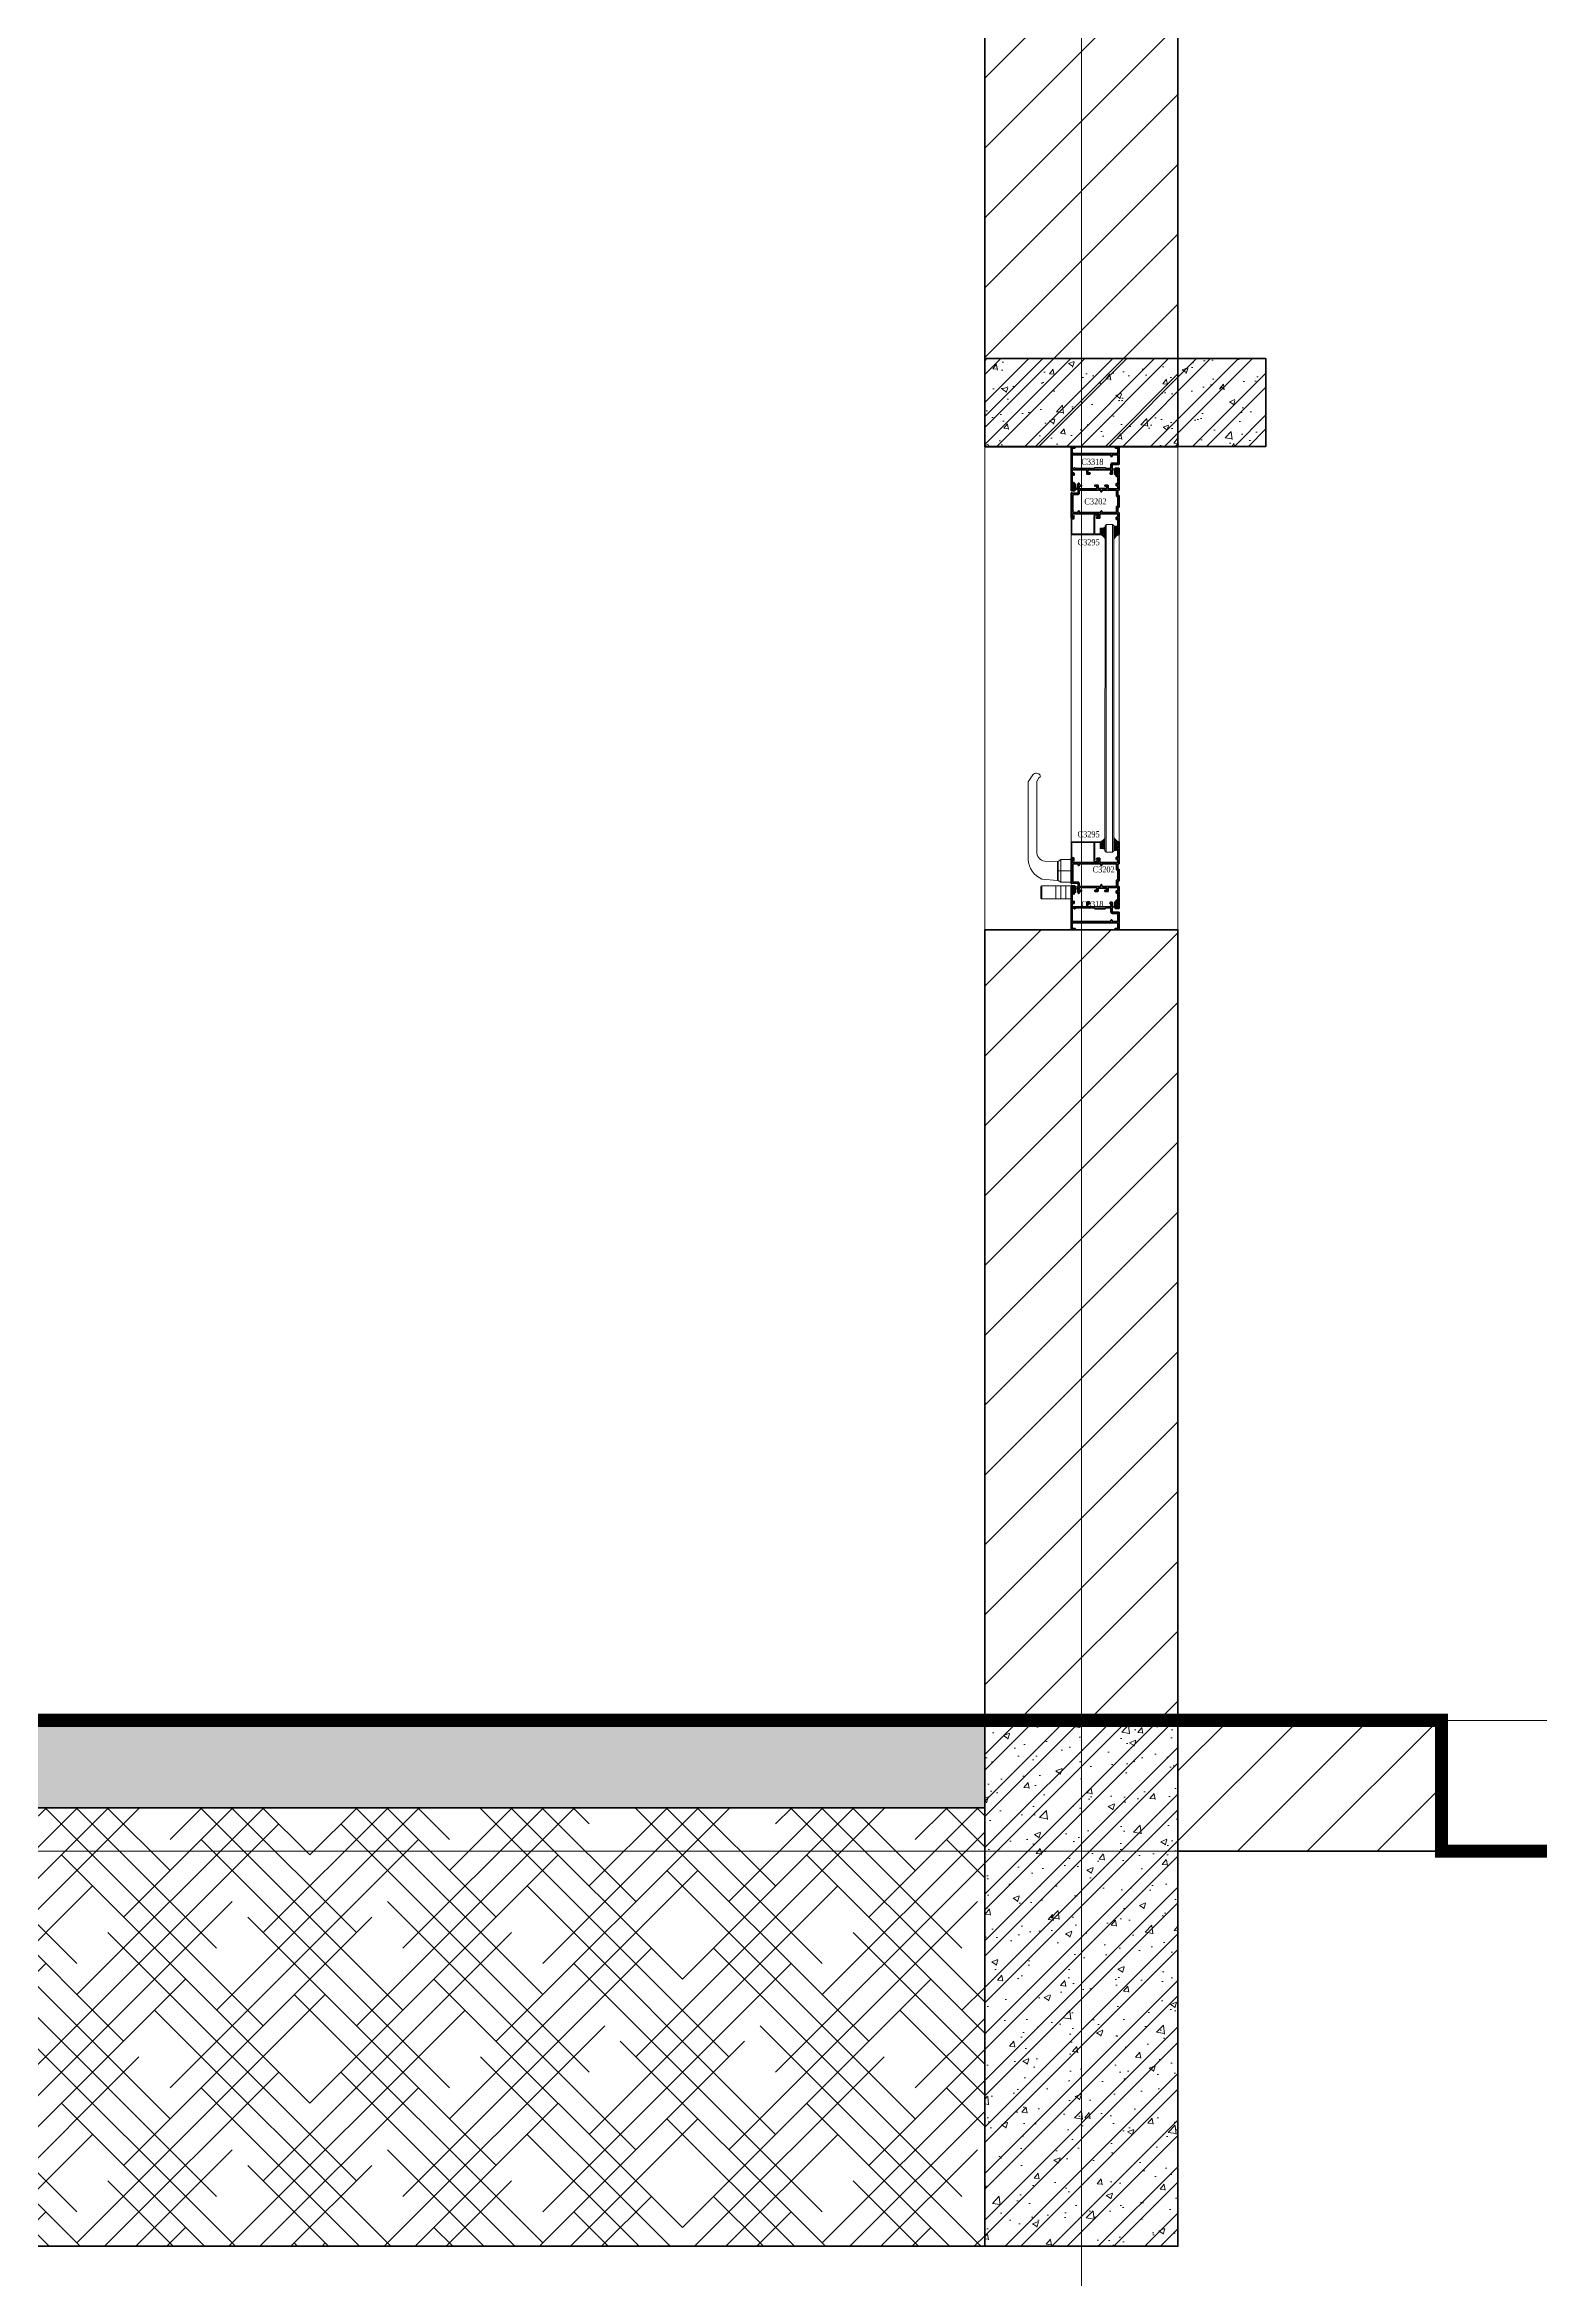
# Model space of a CAD drawing. Header units: millimetres. Extents: x 1336014 to 2939047, y -333549 to -60566.
# Drawn here: x 1483607 to 1485310, y -158630 to -156085 of the extents above; entities that cross this region are included whole.
import ezdxf

# ---------------------------------------------------------------- set-up
doc = ezdxf.new("R2010")
doc.units = ezdxf.units.MM
doc.header["$MEASUREMENT"] = 0
doc.linetypes.add('CENTER2', pattern=[1.125, 0.75, -0.125, 0.125, -0.125])
for name, color, linetype, lineweight in [('01.Cut', 255, 'Continuous', 35), ('02.Thay', 145, 'Continuous', 15), ('06.betong', 2, 'Continuous', 35), ('09.Hatch', 250, 'Continuous', 5), ('10.truc', 250, 'CENTER2', 20), ('CA.thay 145', 145, 'Continuous', 18), ('Khóa cửa', 3, 'Continuous', 9), ('KT KHUNG BAO', 96, 'Continuous', 9), ('Kí hiệu mã số', 241, 'Continuous', 9), ('kính', 54, 'Continuous', 9), ('Nẹp nhôm', 6, 'Continuous', 9), ('Ron', 15, 'Continuous', 9), ('silicon', 211, 'Continuous', 9), ('Đường gióng', 251, 'Continuous', 9)]:
    doc.layers.add(name, color=color, linetype=linetype, lineweight=lineweight)
doc.layers.add('Net Text', color=6, linetype='Continuous')
doc.styles.add('TEXT-DIM', font='', dxfattribs={"width": 0.8})
doc.styles.get('TEXT-DIM').set_extended_font_data('VnTimes')
pattern_1 = [(50, (621380.11, -189400.795), (71.7260183, -6.2752135), [7.5, -82.5]), (355, (621380.11, -189400.795), (-13.8751334, 75.2192134), [6, -66]), (100.4514, (621386.09, -189401.32), (57.850938, 68.943954), [6.374019, -70.114211]), (46.1842, (621380.11, -189380.795), (106.724105, -16.551901), [11.25, -123.75]), (96.6356, (621389.01, -189382.17), (93.46627, 97.411787), [9.561029, -105.1713]), (351.1842, (621380.11, -189380.8), (93.466195, 97.41186), [9, -99]), (21, (621390.11, -189385.795), (59.6907052, -40.261889), [7.5, -82.5]), (326, (621390.11, -189385.795), (24.331533, 72.5150045), [6, -66]), (71.4514, (621395.09, -189389.15), (84.022263, 32.2530497), [6.374019, -70.114211]), (37.5, (621380.113, -189400.795), (1.2159855, 33.2893854), [0, -65.2, 0, -67, 0, -66.25]), (7.5, (621380.113, -189400.795), (26.3069537, 39.4411712), [0, -38.2, 0, -63.7, 0, -25.25]), (327.5, (621357.813, -189400.795), (53.3822436, -2.2554872), [0, -25, 0, -78, 0, -103.5]), (317.5, (621347.813, -189400.795), (58.318617, 10.0104982), [0, -32.5, 0, -51.8, 0, -73.5]), (45, (621380.113, -189400.795), (-26.5165043, 26.5165043), []), (45, (621397.79, -189400.795), (-26.5165043, 26.5165043), [])]
pattern_2 = [(45, (621380.113, -189400.795), (-39.7747564, 39.7747564), [])]

# ---------------------------------------------------------------- blocks, each defined once
blk = doc.blocks.new('gioang')
at = {"layer": 'Ron'}
for p, q in [((-0.9, 3.3), (-0.9, 3.6)), ((0.8, 3.8), (-0.7, 3.8)), ((4.1, 2.8), (-0.4, 2.8)), ((0, 0), (4.2, 0.1)), ((0.6, 5.3), (1, 5.9)), ((0.8, 5), (0.7, 5)), ((1, 4), (1, 4.8)), ((1.6, 4.1), (1.6, 5)), ((3.2, 5.2), (1.8, 5.2)), ((3.4, 4.1), (3.4, 5)), ((4.5, 5.3), (4.1, 5.9)), ((4.4, 1.6), (4.6, 2.2)), ((5.5, 1.1), (6.1, 3.5))]:
    blk.add_line(p, q, dxfattribs=at)
for points in [[(-0.1, 1), (4, 1.2)], [(1.8, 3.9), (3.2, 3.9)]]:
    blk.add_lwpolyline(points, dxfattribs=at)
for points in [[(4.1, 5.9, 0.248897), (3.9, 6), (1.1, 6, 0.248897), (1, 5.9)], [(6.1, 3.5, 0.527023), (5.9, 3.8), (4.2, 3.8, -0.414214), (4, 4), (4, 4.8, -0.414214), (4.2, 5), (4.3, 5, 0.601413), (4.5, 5.3)]]:
    blk.add_lwpolyline(points, format="xyb", dxfattribs=at)
for centre, radius, start, end in [((-0.7, 3.6), 0.2, 90, 180), ((-0.4, 3.3), 0.5, 180, 270), ((0, 0.5), 0.5, 96.819, 274.7291), ((0.7, 5.2), 0.2, 145.907, 270), ((0.8, 4.8), 0.2, 0, 90), ((0.8, 4), 0.2, 270, 0), ((1.8, 5), 0.2, 90, 180), ((1.8, 4.1), 0.2, 180, 269.9998), ((3.2, 5), 0.2, 0, 90), ((3.2, 4.1), 0.2, 269.9998, 0), ((4, 1.7), 0.5, 272.9056, 347.163), ((4.1, 2.3), 0.5, 347.163, 90), ((4.1, 1.6), 1.5, 271.4321, 340.571)]:
    blk.add_arc(centre, radius, start, end, dxfattribs=at)
blk = doc.blocks.new('CZS70')
at = {"layer": 'Khóa cửa'}
for p, q in [((-10.8, -14.5), (-13, -11.5)), ((-10.8, -15.5), (-10.9, -30)), ((10.8, -15.5), (9.4, -33.1)), ((13, -11.5), (10.8, -14.5)), ((-106.1, -36.6), (-101.7, -38.9)), ((-22.1, -39), (-101.3, -39)), ((32, -33.1), (17, -33.1)), ((32, -33.2), (17, -33.2)), ((32, -33.3), (17, -33.3)), ((32, -33.4), (17, -33.4)), ((31.9, -33.5), (17.1, -33.5)), ((31.9, -33.6), (17.1, -33.6)), ((31.9, -33.7), (17.1, -33.7)), ((31.8, -33.8), (17.2, -33.8)), ((31.8, -33.9), (17.2, -33.9)), ((31.7, -34), (17.3, -34)), ((31.6, -34.1), (17.4, -34.1)), ((31.5, -34.2), (17.5, -34.2)), ((31.3, -34.3), (17.7, -34.3)), ((31.1, -34.4), (17.9, -34.4)), ((30.6, -34.5), (30, -34.5)), ((32, -33.1), (32, -32.5))]:
    blk.add_line(p, q, dxfattribs=at)
for points in [[(13, -11.5), (-13, -11.5), (-13, 0), (13, 0)], [(32, -5.9), (17, -5.9), (17, 0), (32, 0)], [(10.8, -15.5), (-10.8, -15.5), (-10.8, -14.5), (10.8, -14.5)], [(32, -11.5), (17, -11.5), (17, -5.9), (32, -5.9)], [(32, -17.5), (17, -17.5), (17, -11.5), (32, -11.5)]]:
    blk.add_lwpolyline(points, close=True, dxfattribs=at)
for points in [[(0, 0), (0, -14.5)], [(17, -33.1), (17, -17.5), (32, -17.5), (32, -33.1)], [(30.6, -34.5), (18.4, -34.5)]]:
    blk.add_lwpolyline(points, dxfattribs=at)
for points in [[(-109.5, -43.6), (-101.6, -48.8, 0.080722), (-100.8, -49), (-13, -49)], [(-13, -49, 0.278322), (9.4, -33.1)]]:
    blk.add_lwpolyline(points, format="xyb", dxfattribs=at)
for centre, radius, start, end in [((-106, -39.6), 5.28, 122.6223, 228.3095), ((-108.1, -36.9), 1.91, 16.9569, 111.8684), ((-106, -36.3), 0.314, 196.0719, 247.4209), ((-101.2, -37.8), 1.21, 246.2138, 263.9759), ((-21.3, -28.5), 10.5, 265.7851, 351.7299), ((18.4, -33.1), 1.41, 180, 270), ((30.6, -33.1), 1.41, 270, 0)]:
    blk.add_arc(centre, radius, start, end, dxfattribs=at)
blk = doc.blocks.new('TYUJTY')
at = {"layer": '09.Hatch', "ltscale": 50}
h = blk.add_hatch(dxfattribs=at)
h.set_pattern_fill('BTCT', color=256, scale=9, style=0)
h.set_pattern_definition([(50, (285811.81, -190037.425), (64.5534164, -5.647692), [6.75, -74.25]), (355, (285811.81, -190037.425), (-12.48762, 67.697292), [5.4, -59.4]), (100.4514, (285817.19, -190037.896), (52.0658444, 62.049559), [5.736617, -63.10279]), (46.1842, (285811.81, -190019.425), (96.0516944, -14.896711), [10.125, -111.375]), (96.6356, (285819.81, -190020.67), (84.119643, 87.670608), [8.604926, -94.65417]), (351.1842, (285811.81, -190019.43), (84.119575, 87.670674), [8.1, -89.1]), (21, (285820.81, -190023.925), (53.7216347, -36.2357), [6.75, -74.25]), (326, (285820.81, -190023.925), (21.89838, 65.263504), [5.4, -59.4]), (71.4514, (285825.285, -190026.945), (75.6200366, 29.0277447), [5.736617, -63.10279]), (37.5, (285811.808, -190037.425), (1.094387, 29.96044684), [0, -58.68, 0, -60.3, 0, -59.625]), (7.5, (285811.808, -190037.425), (23.6762584, 35.4970541), [0, -34.38, 0, -57.33, 0, -22.725]), (327.5, (285791.738, -190037.425), (48.04401926, -2.02993846), [0, -22.5, 0, -70.2, 0, -93.15]), (317.5, (285782.74, -190037.425), (52.4867552, 9.0094484), [0, -29.25, 0, -46.62, 0, -66.15]), (45, (285811.808, -190037.425), (-23.8648539, 23.8648539), []), (45, (285827.718, -190037.425), (-23.8648539, 23.8648539), [])])
h.paths.add_polyline_path([(1133682.8, -148807.4), (1134002.8, -148807.4), (1134002.8, -148907.4), (1133682.8, -148907.4)])
at = {"layer": '06.betong'}
blk.add_lwpolyline([(1133682.8, -148807.4), (1134002.8, -148807.4), (1134002.8, -148907.4), (1133682.8, -148907.4), (1133682.8, -148807.4)], dxfattribs=at)

msp = doc.modelspace()

# ---------------------------------------------------------------- hatches: boundary and pattern name
at = {"layer": '09.Hatch', "ltscale": 50}
h = msp.add_hatch(dxfattribs=at)
h.set_pattern_fill('TUONGXAY', color=256, scale=450, style=0)
h.set_pattern_definition(pattern_2)
h.paths.add_polyline_path([(1484677.5, -155292.8), (1484897.5, -155292.8), (1484897.5, -156542.8), (1484677.5, -156542.8)])
h = msp.add_hatch(dxfattribs=at)
h.set_pattern_fill('TUONGXAY', color=256, scale=450, style=0)
h.set_pattern_definition(pattern_2)
h.paths.add_polyline_path([(1484677.5, -157092.8), (1484897.5, -157092.8), (1484897.5, -157993.2), (1484677.5, -157993.2)])
h = msp.add_hatch(dxfattribs=at)
h.set_pattern_fill('BTCT', color=256, scale=10, style=0)
h.set_pattern_definition(pattern_1)
h.paths.add_polyline_path([(1484677.5, -158092.8), (1484677.5, -157992.8), (1479716.5, -157992.8), (1479716.5, -158092.8)])
h = msp.add_hatch(dxfattribs=at)
h.set_pattern_fill('BTCT', color=256, scale=10, style=0)
h.set_pattern_definition(pattern_1)
h.paths.add_polyline_path([(1484897.5, -157993.3), (1484677.5, -157993.3), (1484677.5, -158092.8), (1484677.5, -158592.3), (1484897.5, -158592.3)])
h = msp.add_hatch(dxfattribs=at)
h.set_pattern_fill('TUONGXAY', color=256, scale=450, style=0)
h.set_pattern_definition(pattern_2)
h.paths.add_polyline_path([(1484897.5, -157993.3), (1485197.5, -157993.3), (1485197.5, -158142.3), (1484897.5, -158142.3)])
at = {"layer": '09.Hatch'}
h = msp.add_hatch(dxfattribs=at)
h.set_pattern_fill('HOUND', color=256, scale=400, angle=45)
h.set_pattern_definition([(45, (621380.113, -189400.795), (53.0330086, 88.38834765), [400, -200]), (135, (621380.113, -189400.795), (53.0330086, -88.38834765), [400, -200])])
h.paths.add_polyline_path([(1484677.5, -158092.8), (1479716.5, -158092.8), (1479716.5, -158592.3), (1484677.5, -158592.3)])
at = {"layer": 'KT KHUNG BAO'}
h = msp.add_hatch(color=256, dxfattribs=at)
h.paths.add_polyline_path([(1484812.7, -156640.8), (1484812.4, -156640.7, 0.493145), (1484812.1, -156640.9), (1484812.1, -156641.5, -0.414214), (1484811.6, -156642), (1484810.3, -156642, -0.414214), (1484809.8, -156641.5), (1484809.8, -156636.9, -0.414214), (1484810.3, -156636.4), (1484811.6, -156636.4, -0.414214), (1484812.1, -156636.9), (1484812.1, -156637.5, 0.493145), (1484812.4, -156637.7), (1484812.7, -156637.6, 0.339454), (1484813.1, -156637.1), (1484813.1, -156635.9, 0.414214), (1484812.6, -156635.4, -0.767592), (1484814.6, -156635.3), (1484814.6, -156648, 0.187673), (1484809.6, -156643), (1484812.6, -156643, 0.414214), (1484813.1, -156642.5), (1484813.1, -156641.3, 0.339454)])
h.paths.add_polyline_path([(1484826.9, -156637.5, 0.493145), (1484827.1, -156637.3), (1484827.1, -156636.7, -0.414214), (1484827.6, -156636.2), (1484828.9, -156636.2, -0.414214), (1484829.4, -156636.7), (1484829.4, -156641.3, -0.414214), (1484828.9, -156641.8), (1484827.6, -156641.8, -0.414214), (1484827.1, -156641.3), (1484827.1, -156640.7, 0.493145), (1484826.9, -156640.5), (1484826.5, -156640.6, 0.339454), (1484826.1, -156641.1), (1484826.1, -156642.5, 0.414214), (1484826.6, -156643), (1484829.6, -156643, 0.187673), (1484824.6, -156648), (1484824.6, -156633.3, -0.541592), (1484826.6, -156634), (1484826.6, -156635, 0.414214), (1484826.1, -156635.5), (1484826.1, -156636.9, 0.339454), (1484826.5, -156637.4)])
h = msp.add_hatch(color=256, dxfattribs=at)
h.paths.add_polyline_path([(1484812.7, -156994.8), (1484812.4, -156994.9, -0.493145), (1484812.1, -156994.7), (1484812.1, -156994.1, 0.414214), (1484811.6, -156993.6), (1484810.3, -156993.6, 0.414214), (1484809.8, -156994.1), (1484809.8, -156998.7, 0.414214), (1484810.3, -156999.2), (1484811.6, -156999.2, 0.414214), (1484812.1, -156998.7), (1484812.1, -156998.1, -0.493145), (1484812.4, -156997.9), (1484812.7, -156998, -0.339454), (1484813.1, -156998.5), (1484813.1, -156999.7, -0.414214), (1484812.6, -157000.2, 0.767592), (1484814.6, -157000.3), (1484814.6, -156987.6, -0.187673), (1484809.6, -156992.6), (1484812.6, -156992.6, -0.414214), (1484813.1, -156993.1), (1484813.1, -156994.3, -0.339454)])
h.paths.add_polyline_path([(1484826.9, -156998.1, -0.493145), (1484827.1, -156998.3), (1484827.1, -156998.9, 0.414214), (1484827.6, -156999.4), (1484828.9, -156999.4, 0.414214), (1484829.4, -156998.9), (1484829.4, -156994.3, 0.414214), (1484828.9, -156993.8), (1484827.6, -156993.8, 0.414214), (1484827.1, -156994.3), (1484827.1, -156994.9, -0.493145), (1484826.9, -156995.1), (1484826.5, -156995, -0.339454), (1484826.1, -156994.5), (1484826.1, -156993.1, -0.414214), (1484826.6, -156992.6), (1484829.6, -156992.6, -0.187673), (1484824.6, -156987.6), (1484824.6, -157002.3, 0.541592), (1484826.6, -157001.6), (1484826.6, -157000.6, -0.414214), (1484826.1, -157000.1), (1484826.1, -156998.7, -0.339454), (1484826.5, -156998.2)])

# ---------------------------------------------------------------- linework, layer by layer
at = {"layer": '01.Cut'}
for points in [[(1484677.5, -155292.8), (1484897.5, -155292.8), (1484897.5, -156542.8), (1484677.5, -156542.8)], [(1484677.5, -157092.8), (1484897.5, -157092.8), (1484897.5, -157993.2), (1484677.5, -157993.2)], [(1484897.5, -157993.3), (1485197.5, -157993.3), (1485197.5, -158142.3), (1484897.5, -158142.3)]]:
    msp.add_lwpolyline(points, close=True, dxfattribs=at)
for points in [[(1484830.1, -156542.8), (1484826.1, -156542.8, 0.57735), (1484825.7, -156543.5), (1484825.9, -156543.9, 0.267949), (1484826.3, -156544.2), (1484828.7, -156544.2, -0.414214), (1484829.2, -156544.7), (1484829.2, -156550.1, -0.414214), (1484828.7, -156550.6), (1484777.7, -156550.6, -0.414214), (1484777.2, -156550.1), (1484777.2, -156544.7, -0.414214), (1484777.7, -156544.2), (1484780.1, -156544.2, 0.267949), (1484780.5, -156543.9), (1484780.7, -156543.5, 0.57735), (1484780.3, -156542.8), (1484776.3, -156542.8, 0.414214), (1484775.8, -156543.3), (1484775.8, -156592.3, 0.414214), (1484776.3, -156592.8), (1484779.8, -156592.8, 0.414214), (1484780.3, -156592.3), (1484780.3, -156590.9, 0.339454), (1484779.9, -156590.4), (1484779.6, -156590.3, 0.493145), (1484779.3, -156590.5), (1484779.3, -156591.1, -0.414214), (1484778.8, -156591.6), (1484777.5, -156591.6, -0.414214), (1484777, -156591.1), (1484777, -156586.5, -0.414214), (1484777.5, -156586), (1484778.8, -156586, -0.414214), (1484779.3, -156586.5), (1484779.3, -156587.1, 0.493145), (1484779.6, -156587.3), (1484779.9, -156587.2, 0.339454), (1484780.3, -156586.7), (1484780.3, -156585.3, 0.414214), (1484779.8, -156584.8), (1484779.7, -156584.8, -0.414214), (1484779.4, -156584.5), (1484779.4, -156583.8, 0.414214), (1484778.9, -156583.3), (1484778.9, -156583.3, 0.414214), (1484778.4, -156583.8), (1484778.4, -156584.3, -0.414214), (1484777.9, -156584.8), (1484777.7, -156584.8, -0.414214), (1484777.2, -156584.3), (1484777.2, -156574.3, -0.414214), (1484777.7, -156573.8), (1484777.9, -156573.8, -0.414214), (1484778.4, -156574.3), (1484778.4, -156574.8, 0.414214), (1484778.9, -156575.3), (1484778.9, -156575.3, 0.414214), (1484779.4, -156574.8), (1484779.4, -156573.1, 0.414214), (1484778.9, -156572.6), (1484777.7, -156572.6, -0.414214), (1484777.2, -156572.1), (1484777.2, -156569.5, -0.414214), (1484777.7, -156569), (1484793.1, -156569, -0.414214), (1484793.6, -156569.5), (1484793.6, -156573.5, 0.414214), (1484794.1, -156574), (1484796.8, -156574, 0.339454), (1484797.3, -156573.6), (1484797.5, -156573, 0.493145), (1484797, -156572.3), (1484795.5, -156572.3, -0.414214), (1484795, -156571.8), (1484795, -156569.5, -0.414214), (1484795.5, -156569), (1484820.7, -156569, -0.414214), (1484821.2, -156569.5), (1484821.2, -156572.1, -0.414214), (1484820.7, -156572.6), (1484820.3, -156572.6, 0.493145), (1484820, -156573), (1484820.2, -156573.6, 0.339454), (1484820.7, -156574), (1484822.1, -156574, 0.414214), (1484822.6, -156573.5), (1484822.6, -156563.3, -0.414214), (1484823.1, -156562.8), (1484830.1, -156562.8, 0.414214), (1484830.6, -156562.3), (1484830.6, -156543.3, 0.414214)], [(1484830.1, -156542.8), (1484826.1, -156542.8, 0.57735), (1484825.7, -156543.5), (1484825.9, -156543.9, 0.267949), (1484826.3, -156544.2), (1484828.7, -156544.2, -0.414214), (1484829.2, -156544.7), (1484829.2, -156550.1, -0.414214), (1484828.7, -156550.6), (1484777.7, -156550.6, -0.414214), (1484777.2, -156550.1), (1484777.2, -156544.7, -0.414214), (1484777.7, -156544.2), (1484780.1, -156544.2, 0.267949), (1484780.5, -156543.9), (1484780.7, -156543.5, 0.57735), (1484780.3, -156542.8), (1484776.3, -156542.8, 0.414214), (1484775.8, -156543.3), (1484775.8, -156592.3, 0.414214), (1484776.3, -156592.8), (1484779.8, -156592.8, 0.414214), (1484780.3, -156592.3), (1484780.3, -156590.9, 0.339454), (1484779.9, -156590.4), (1484779.6, -156590.3, 0.493145), (1484779.3, -156590.5), (1484779.3, -156591.1, -0.414214), (1484778.8, -156591.6), (1484777.5, -156591.6, -0.414214), (1484777, -156591.1), (1484777, -156586.5, -0.414214), (1484777.5, -156586), (1484778.8, -156586, -0.414214), (1484779.3, -156586.5), (1484779.3, -156587.1, 0.493145), (1484779.6, -156587.3), (1484779.9, -156587.2, 0.339454), (1484780.3, -156586.7), (1484780.3, -156585.3, 0.414214), (1484779.8, -156584.8), (1484779.7, -156584.8, -0.414214), (1484779.4, -156584.5), (1484779.4, -156583.8, 0.414214), (1484778.9, -156583.3), (1484778.9, -156583.3, 0.414214), (1484778.4, -156583.8), (1484778.4, -156584.3, -0.414214), (1484777.9, -156584.8), (1484777.7, -156584.8, -0.414214), (1484777.2, -156584.3), (1484777.2, -156574.3, -0.414214), (1484777.7, -156573.8), (1484777.9, -156573.8, -0.414214), (1484778.4, -156574.3), (1484778.4, -156574.8, 0.414214), (1484778.9, -156575.3), (1484778.9, -156575.3, 0.414214), (1484779.4, -156574.8), (1484779.4, -156573.1, 0.414214), (1484778.9, -156572.6), (1484777.7, -156572.6, -0.414214), (1484777.2, -156572.1), (1484777.2, -156569.5, -0.414214), (1484777.7, -156569), (1484793.1, -156569, -0.414214), (1484793.6, -156569.5), (1484793.6, -156573.5, 0.414214), (1484794.1, -156574), (1484796.8, -156574, 0.339454), (1484797.3, -156573.6), (1484797.5, -156573, 0.493145), (1484797, -156572.3), (1484795.5, -156572.3, -0.414214), (1484795, -156571.8), (1484795, -156569.5, -0.414214), (1484795.5, -156569), (1484820.7, -156569, -0.414214), (1484821.2, -156569.5), (1484821.2, -156572.1, -0.414214), (1484820.7, -156572.6), (1484820.3, -156572.6, 0.493145), (1484820, -156573), (1484820.2, -156573.6, 0.339454), (1484820.7, -156574), (1484822.1, -156574, 0.414214), (1484822.6, -156573.5), (1484822.6, -156563.3, -0.414214), (1484823.1, -156562.8), (1484830.1, -156562.8, 0.414214), (1484830.6, -156562.3), (1484830.6, -156543.3, 0.414214)], [(1484828.7, -156575), (1484828.5, -156575, 0.414214), (1484828, -156575.5), (1484828, -156576, -0.414214), (1484827.5, -156576.5), (1484827.5, -156576.5, -0.414214), (1484827, -156576), (1484827, -156575.3, 0.414214), (1484826.7, -156575), (1484826.6, -156575, -0.414214), (1484826.1, -156574.5), (1484826.1, -156573.1, -0.339454), (1484826.5, -156572.6), (1484826.9, -156572.5, -0.493145), (1484827.1, -156572.7), (1484827.1, -156573.3, 0.414214), (1484827.6, -156573.8), (1484828.9, -156573.8, 0.414214), (1484829.4, -156573.3), (1484829.4, -156568.7, 0.414214), (1484828.9, -156568.2), (1484827.6, -156568.2, 0.414214), (1484827.1, -156568.7), (1484827.1, -156569.3, -0.493145), (1484826.9, -156569.5), (1484826.5, -156569.4, -0.339454), (1484826.1, -156568.9), (1484826.1, -156567.5, -0.414214), (1484826.6, -156567), (1484830.1, -156567, -0.414214), (1484830.6, -156567.5), (1484830.6, -156591.7, -0.414214), (1484830.1, -156592.2), (1484829.6, -156592.2, 0.414214), (1484829.1, -156592.7), (1484829.1, -156597.7, 0.414214), (1484829.6, -156598.2), (1484830.1, -156598.2, -0.414214), (1484830.6, -156598.7), (1484830.6, -156611.3, -0.414214), (1484830.1, -156611.8), (1484829.6, -156611.8, 0.414214), (1484829.1, -156612.3), (1484829.1, -156617.3, 0.414214), (1484829.6, -156617.8), (1484830.1, -156617.8, -0.414214), (1484830.6, -156618.3), (1484830.6, -156642.5, -0.414214), (1484830.1, -156643), (1484826.6, -156643, -0.414214), (1484826.1, -156642.5), (1484826.1, -156641.1, -0.339454), (1484826.5, -156640.6), (1484826.9, -156640.5, -0.493145), (1484827.1, -156640.7), (1484827.1, -156641.3, 0.414214), (1484827.6, -156641.8), (1484828.9, -156641.8, 0.414214), (1484829.4, -156641.3), (1484829.4, -156636.7, 0.414214), (1484828.9, -156636.2), (1484827.6, -156636.2, 0.414214), (1484827.1, -156636.7), (1484827.1, -156637.3, -0.493145), (1484826.9, -156637.5), (1484826.5, -156637.4, -0.339454), (1484826.1, -156636.9), (1484826.1, -156635.5, -0.414214), (1484826.6, -156635), (1484826.7, -156635, 0.414214), (1484827, -156634.7), (1484827, -156634, -0.414214), (1484827.5, -156633.5), (1484827.5, -156633.5, -0.414214), (1484828, -156634), (1484828, -156634.5, 0.414214), (1484828.5, -156635), (1484828.7, -156635, 0.414214), (1484829.2, -156634.5), (1484829.2, -156624.5, 0.414214), (1484828.7, -156624), (1484828.5, -156624, 0.414214), (1484828, -156624.5), (1484828, -156625, -0.414214), (1484827.5, -156625.5), (1484827.5, -156625.5, -0.414214), (1484827, -156625), (1484827, -156623.3, -0.414214), (1484827.5, -156622.8), (1484828.7, -156622.8, 0.414214), (1484829.2, -156622.3), (1484829.2, -156619.7, 0.414214), (1484828.7, -156619.2), (1484809.2, -156619.2, 0.414214), (1484808.7, -156619.7), (1484808.7, -156623.7, -0.414214), (1484808.2, -156624.2), (1484805.4, -156624.2, -0.339454), (1484804.9, -156623.8), (1484804.7, -156623.2, -0.493145), (1484805.2, -156622.5), (1484806.8, -156622.5, 0.414214), (1484807.3, -156622), (1484807.3, -156619.7, 0.414214), (1484806.8, -156619.2), (1484777.7, -156619.2, 0.414214), (1484777.2, -156619.7), (1484777.2, -156622.7, 0.414214), (1484777.7, -156623.2), (1484778.1, -156623.2, -0.493145), (1484778.4, -156623.6), (1484778.3, -156623.8, -0.339454), (1484777.9, -156624.2), (1484776.3, -156624.2, -0.414214), (1484775.8, -156623.7), (1484775.8, -156595.7, -0.414214), (1484776.3, -156595.2, -0.414214), (1484776.8, -156595.7), (1484783.3, -156595.7, 0.414214), (1484783.8, -156595.2), (1484783.8, -156584.7, -0.414214), (1484784.3, -156584.2), (1484784.7, -156584.2, -0.414214), (1484785.2, -156584.7), (1484785.2, -156585.8, 0.414214), (1484785.7, -156586.3), (1484787.2, -156586.3, -0.414214), (1484787.7, -156586.8), (1484787.7, -156587.3, -0.414214), (1484787.2, -156587.8), (1484785.7, -156587.8, 0.414214), (1484785.2, -156588.3), (1484785.2, -156590.3, 0.414214), (1484785.7, -156590.8), (1484804.7, -156590.8, 0.414214), (1484805.2, -156590.3), (1484805.2, -156588.3, 0.414214), (1484804.7, -156587.8), (1484803.2, -156587.8, -0.414214), (1484802.7, -156587.3), (1484802.7, -156586.8, -0.414214), (1484803.2, -156586.3), (1484806.1, -156586.3, -0.414214), (1484806.6, -156586.8), (1484806.6, -156589.7, 0.414214), (1484807.1, -156590.2), (1484816.1, -156590.2, 0.414214), (1484816.6, -156589.7), (1484816.6, -156588.3, 0.414214), (1484816.1, -156587.8), (1484814.6, -156587.8, -0.414214), (1484814.1, -156587.3), (1484814.1, -156586.8, -0.414214), (1484814.6, -156586.3), (1484817.5, -156586.3, -0.414214), (1484818, -156586.8), (1484818, -156590.3, 0.414214), (1484818.5, -156590.8), (1484828.7, -156590.8, 0.414214), (1484829.2, -156590.3), (1484829.2, -156587.7, 0.414214), (1484828.7, -156587.2), (1484827.5, -156587.2, -0.414214), (1484827, -156586.7), (1484827, -156585, -0.414214), (1484827.5, -156584.5), (1484827.5, -156584.5, -0.414214), (1484828, -156585), (1484828, -156585.5, 0.414214), (1484828.5, -156586), (1484828.7, -156586, 0.414214), (1484829.2, -156585.5), (1484829.2, -156575.5, 0.414214)], [(1484777.7, -156567.6, -0.414214), (1484777.2, -156567.1), (1484777.2, -156552.5, -0.414214), (1484777.7, -156552), (1484820.7, -156552, -0.414214), (1484821.2, -156552.5), (1484821.2, -156553.5, 0.414214), (1484821.7, -156554), (1484822.1, -156554, 0.414214), (1484822.6, -156553.5), (1484822.6, -156552.5, -0.414214), (1484823.1, -156552), (1484828.7, -156552, -0.414214), (1484829.2, -156552.5), (1484829.2, -156560.9, -0.414214), (1484828.7, -156561.4), (1484822.7, -156561.4, 0.414214), (1484821.2, -156562.9), (1484821.2, -156567.1, -0.414214), (1484820.7, -156567.6), (1484815.7, -156567.6), (1484814.7, -156566.6), (1484802.7, -156566.6), (1484801.7, -156567.6), (1484781.1, -156567.6, -0.414214), (1484780.6, -156567.1), (1484780.6, -156567.1, 0.414214), (1484780.1, -156566.6), (1484779.7, -156566.6, 0.414214), (1484779.2, -156567.1), (1484779.2, -156567.1, -0.414214), (1484778.7, -156567.6)], [(1484777.7, -156567.6, -0.414214), (1484777.2, -156567.1), (1484777.2, -156552.5, -0.414214), (1484777.7, -156552), (1484820.7, -156552, -0.414214), (1484821.2, -156552.5), (1484821.2, -156553.5, 0.414214), (1484821.7, -156554), (1484822.1, -156554, 0.414214), (1484822.6, -156553.5), (1484822.6, -156552.5, -0.414214), (1484823.1, -156552), (1484828.7, -156552, -0.414214), (1484829.2, -156552.5), (1484829.2, -156560.9, -0.414214), (1484828.7, -156561.4), (1484822.7, -156561.4, 0.414214), (1484821.2, -156562.9), (1484821.2, -156567.1, -0.414214), (1484820.7, -156567.6), (1484815.7, -156567.6), (1484814.7, -156566.6), (1484802.7, -156566.6), (1484801.7, -156567.6), (1484781.1, -156567.6, -0.414214), (1484780.6, -156567.1), (1484780.6, -156567.1, 0.414214), (1484780.1, -156566.6), (1484779.7, -156566.6, 0.414214), (1484779.2, -156567.1), (1484779.2, -156567.1, -0.414214), (1484778.7, -156567.6)], [(1484810.2, -156615.8, 0.414214), (1484809.7, -156616.3), (1484809.7, -156617.3, -0.414214), (1484809.2, -156617.8), (1484785.7, -156617.8, -0.414214), (1484785.2, -156617.3), (1484785.2, -156616.3, 0.414214), (1484784.7, -156615.8), (1484784.5, -156615.8, 0.414214), (1484784, -156616.3), (1484784, -156617.3, -0.414214), (1484783.5, -156617.8), (1484778.3, -156617.8, -0.414214), (1484777.8, -156617.3), (1484777.8, -156597.6, -0.414214), (1484778.3, -156597.1), (1484783.7, -156597.1, 0.414214), (1484785.2, -156595.6), (1484785.2, -156592.7, -0.414214), (1484785.7, -156592.2), (1484809.2, -156592.2, -0.414214), (1484809.7, -156592.7), (1484809.7, -156593.7, 0.414214), (1484810.2, -156594.2), (1484810.4, -156594.2, 0.414214), (1484810.9, -156593.7), (1484810.9, -156592.7, -0.414214), (1484811.4, -156592.2), (1484827.2, -156592.2, -0.414214), (1484827.7, -156592.7), (1484827.7, -156599.1, 0.414214), (1484828.2, -156599.6), (1484828.7, -156599.6, -0.414214), (1484829.2, -156600.1), (1484829.2, -156609.9, -0.414214), (1484828.7, -156610.4), (1484828.2, -156610.4, 0.414214), (1484827.7, -156610.9), (1484827.7, -156617.3, -0.414214), (1484827.2, -156617.8), (1484811.4, -156617.8, -0.414214), (1484810.9, -156617.3), (1484810.9, -156616.3, 0.414214), (1484810.4, -156615.8)], [(1484828.7, -157060.6), (1484828.5, -157060.6, -0.414214), (1484828, -157060.1), (1484828, -157059.6, 0.414214), (1484827.5, -157059.1), (1484827.5, -157059.1, 0.414214), (1484827, -157059.6), (1484827, -157060.3, -0.414214), (1484826.7, -157060.6), (1484826.6, -157060.6, 0.414214), (1484826.1, -157061.1), (1484826.1, -157062.5, 0.339454), (1484826.5, -157063), (1484826.9, -157063.1, 0.493145), (1484827.1, -157062.9), (1484827.1, -157062.3, -0.414214), (1484827.6, -157061.8), (1484828.9, -157061.8, -0.414214), (1484829.4, -157062.3), (1484829.4, -157066.9, -0.414214), (1484828.9, -157067.4), (1484827.6, -157067.4, -0.414214), (1484827.1, -157066.9), (1484827.1, -157066.3, 0.493145), (1484826.9, -157066.1), (1484826.5, -157066.2, 0.339454), (1484826.1, -157066.7), (1484826.1, -157068.1, 0.414214), (1484826.6, -157068.6), (1484830.1, -157068.6, 0.414214), (1484830.6, -157068.1), (1484830.6, -157043.9, 0.414214), (1484830.1, -157043.4), (1484829.6, -157043.4, -0.414214), (1484829.1, -157042.9), (1484829.1, -157037.9, -0.414214), (1484829.6, -157037.4), (1484830.1, -157037.4, 0.414214), (1484830.6, -157036.9), (1484830.6, -157024.3, 0.414214), (1484830.1, -157023.8), (1484829.6, -157023.8, -0.414214), (1484829.1, -157023.3), (1484829.1, -157018.3, -0.414214), (1484829.6, -157017.8), (1484830.1, -157017.8, 0.414214), (1484830.6, -157017.3), (1484830.6, -156993.1, 0.414214), (1484830.1, -156992.6), (1484826.6, -156992.6, 0.414214), (1484826.1, -156993.1), (1484826.1, -156994.5, 0.339454), (1484826.5, -156995), (1484826.9, -156995.1, 0.493145), (1484827.1, -156994.9), (1484827.1, -156994.3, -0.414214), (1484827.6, -156993.8), (1484828.9, -156993.8, -0.414214), (1484829.4, -156994.3), (1484829.4, -156998.9, -0.414214), (1484828.9, -156999.4), (1484827.6, -156999.4, -0.414214), (1484827.1, -156998.9), (1484827.1, -156998.3, 0.493145), (1484826.9, -156998.1), (1484826.5, -156998.2, 0.339454), (1484826.1, -156998.7), (1484826.1, -157000.1, 0.414214), (1484826.6, -157000.6), (1484826.7, -157000.6, -0.414214), (1484827, -157000.9), (1484827, -157001.6, 0.414214), (1484827.5, -157002.1), (1484827.5, -157002.1, 0.414214), (1484828, -157001.6), (1484828, -157001.1, -0.414214), (1484828.5, -157000.6), (1484828.7, -157000.6, -0.414214), (1484829.2, -157001.1), (1484829.2, -157011.1, -0.414214), (1484828.7, -157011.6), (1484828.5, -157011.6, -0.414214), (1484828, -157011.1), (1484828, -157010.6, 0.414214), (1484827.5, -157010.1), (1484827.5, -157010.1, 0.414214), (1484827, -157010.6), (1484827, -157012.3, 0.414214), (1484827.5, -157012.8), (1484828.7, -157012.8, -0.414214), (1484829.2, -157013.3), (1484829.2, -157015.9, -0.414214), (1484828.7, -157016.4), (1484809.2, -157016.4, -0.414214), (1484808.7, -157015.9), (1484808.7, -157011.9, 0.414214), (1484808.2, -157011.4), (1484805.4, -157011.4, 0.339454), (1484804.9, -157011.8), (1484804.7, -157012.4, 0.493145), (1484805.2, -157013), (1484806.8, -157013, -0.414214), (1484807.3, -157013.5), (1484807.3, -157015.9, -0.414214), (1484806.8, -157016.4), (1484777.7, -157016.4, -0.414214), (1484777.2, -157015.9), (1484777.2, -157012.9, -0.414214), (1484777.7, -157012.4), (1484778.1, -157012.4, 0.493145), (1484778.4, -157012), (1484778.3, -157011.8, 0.339454), (1484777.9, -157011.4), (1484776.3, -157011.4, 0.414214), (1484775.8, -157011.9), (1484775.8, -157039.9, 0.414214), (1484776.3, -157040.4, 0.414214), (1484776.8, -157039.9), (1484783.3, -157039.9, -0.414214), (1484783.8, -157040.4), (1484783.8, -157050.9, 0.414214), (1484784.3, -157051.4), (1484784.7, -157051.4, 0.414214), (1484785.2, -157050.9), (1484785.2, -157049.8, -0.414214), (1484785.7, -157049.3), (1484787.2, -157049.3, 0.414214), (1484787.7, -157048.8), (1484787.7, -157048.3, 0.414214), (1484787.2, -157047.8), (1484785.7, -157047.8, -0.414214), (1484785.2, -157047.3), (1484785.2, -157045.3, -0.414214), (1484785.7, -157044.8), (1484804.7, -157044.8, -0.414214), (1484805.2, -157045.3), (1484805.2, -157047.3, -0.414214), (1484804.7, -157047.8), (1484803.2, -157047.8, 0.414214), (1484802.7, -157048.3), (1484802.7, -157048.8, 0.414214), (1484803.2, -157049.3), (1484806.1, -157049.3, 0.414214), (1484806.6, -157048.8), (1484806.6, -157045.9, -0.414214), (1484807.1, -157045.4), (1484816.1, -157045.4, -0.414214), (1484816.6, -157045.9), (1484816.6, -157047.3, -0.414214), (1484816.1, -157047.8), (1484814.6, -157047.8, 0.414214), (1484814.1, -157048.3), (1484814.1, -157048.8, 0.414214), (1484814.6, -157049.3), (1484817.5, -157049.3, 0.414214), (1484818, -157048.8), (1484818, -157045.3, -0.414214), (1484818.5, -157044.8), (1484828.7, -157044.8, -0.414214), (1484829.2, -157045.3), (1484829.2, -157047.9, -0.414214), (1484828.7, -157048.4), (1484827.5, -157048.4, 0.414214), (1484827, -157048.9), (1484827, -157050.6, 0.414214), (1484827.5, -157051.1), (1484827.5, -157051.1, 0.414214), (1484828, -157050.6), (1484828, -157050.1, -0.414214), (1484828.5, -157049.6), (1484828.7, -157049.6, -0.414214), (1484829.2, -157050.1), (1484829.2, -157060.1, -0.414214)], [(1484810.2, -157019.8, -0.414214), (1484809.7, -157019.3), (1484809.7, -157018.3, 0.414214), (1484809.2, -157017.8), (1484785.7, -157017.8, 0.414214), (1484785.2, -157018.3), (1484785.2, -157019.3, -0.414214), (1484784.7, -157019.8), (1484784.5, -157019.8, -0.414214), (1484784, -157019.3), (1484784, -157018.3, 0.414214), (1484783.5, -157017.8), (1484778.3, -157017.8, 0.414214), (1484777.8, -157018.3), (1484777.8, -157038, 0.414214), (1484778.3, -157038.5), (1484783.7, -157038.5, -0.414214), (1484785.2, -157040), (1484785.2, -157042.9, 0.414214), (1484785.7, -157043.4), (1484809.2, -157043.4, 0.414214), (1484809.7, -157042.9), (1484809.7, -157041.9, -0.414214), (1484810.2, -157041.4), (1484810.4, -157041.4, -0.414214), (1484810.9, -157041.9), (1484810.9, -157042.9, 0.414214), (1484811.4, -157043.4), (1484827.2, -157043.4, 0.414214), (1484827.7, -157042.9), (1484827.7, -157036.5, -0.414214), (1484828.2, -157036), (1484828.7, -157036, 0.414214), (1484829.2, -157035.5), (1484829.2, -157025.7, 0.414214), (1484828.7, -157025.2), (1484828.2, -157025.2, -0.414214), (1484827.7, -157024.7), (1484827.7, -157018.3, 0.414214), (1484827.2, -157017.8), (1484811.4, -157017.8, 0.414214), (1484810.9, -157018.3), (1484810.9, -157019.3, -0.414214), (1484810.4, -157019.8)], [(1484830.1, -157092.8), (1484826.1, -157092.8, -0.57735), (1484825.7, -157092), (1484825.9, -157091.6, -0.267949), (1484826.3, -157091.4), (1484828.7, -157091.4, 0.414214), (1484829.2, -157090.9), (1484829.2, -157085.5, 0.414214), (1484828.7, -157085), (1484777.7, -157085, 0.414214), (1484777.2, -157085.5), (1484777.2, -157090.9, 0.414214), (1484777.7, -157091.4), (1484780.1, -157091.4, -0.267949), (1484780.5, -157091.6), (1484780.7, -157092, -0.57735), (1484780.3, -157092.8), (1484776.3, -157092.8, -0.414214), (1484775.8, -157092.3), (1484775.8, -157043.3, -0.414214), (1484776.3, -157042.8), (1484779.8, -157042.8, -0.414214), (1484780.3, -157043.3), (1484780.3, -157044.7, -0.339454), (1484779.9, -157045.2), (1484779.6, -157045.3, -0.493145), (1484779.3, -157045.1), (1484779.3, -157044.5, 0.414214), (1484778.8, -157044), (1484777.5, -157044, 0.414214), (1484777, -157044.5), (1484777, -157049.1, 0.414214), (1484777.5, -157049.6), (1484778.8, -157049.6, 0.414214), (1484779.3, -157049.1), (1484779.3, -157048.5, -0.493145), (1484779.6, -157048.3), (1484779.9, -157048.4, -0.339454), (1484780.3, -157048.9), (1484780.3, -157050.3, -0.414214), (1484779.8, -157050.8), (1484779.7, -157050.8, 0.414214), (1484779.4, -157051.1), (1484779.4, -157051.8, -0.414214), (1484778.9, -157052.3), (1484778.9, -157052.3, -0.414214), (1484778.4, -157051.8), (1484778.4, -157051.3, 0.414214), (1484777.9, -157050.8), (1484777.7, -157050.8, 0.414214), (1484777.2, -157051.3), (1484777.2, -157061.3, 0.414214), (1484777.7, -157061.8), (1484777.9, -157061.8, 0.414214), (1484778.4, -157061.3), (1484778.4, -157060.8, -0.414214), (1484778.9, -157060.3), (1484778.9, -157060.3, -0.414214), (1484779.4, -157060.8), (1484779.4, -157062.5, -0.414214), (1484778.9, -157063), (1484777.7, -157063, 0.414214), (1484777.2, -157063.5), (1484777.2, -157066.1, 0.414214), (1484777.7, -157066.6), (1484793.1, -157066.6, 0.414214), (1484793.6, -157066.1), (1484793.6, -157062.1, -0.414214), (1484794.1, -157061.6), (1484796.8, -157061.6, -0.339454), (1484797.3, -157062), (1484797.5, -157062.6, -0.493145), (1484797, -157063.2), (1484795.5, -157063.2, 0.414214), (1484795, -157063.7), (1484795, -157066.1, 0.414214), (1484795.5, -157066.6), (1484820.7, -157066.6, 0.414214), (1484821.2, -157066.1), (1484821.2, -157063.5, 0.414214), (1484820.7, -157063), (1484820.3, -157063, -0.493145), (1484820, -157062.6), (1484820.2, -157062, -0.339454), (1484820.7, -157061.6), (1484822.1, -157061.6, -0.414214), (1484822.6, -157062.1), (1484822.6, -157072.3, 0.414214), (1484823.1, -157072.8), (1484830.1, -157072.8, -0.414214), (1484830.6, -157073.3), (1484830.6, -157092.3, -0.414214)], [(1484830.1, -157092.8), (1484826.1, -157092.8, -0.57735), (1484825.7, -157092), (1484825.9, -157091.6, -0.267949), (1484826.3, -157091.4), (1484828.7, -157091.4, 0.414214), (1484829.2, -157090.9), (1484829.2, -157085.5, 0.414214), (1484828.7, -157085), (1484777.7, -157085, 0.414214), (1484777.2, -157085.5), (1484777.2, -157090.9, 0.414214), (1484777.7, -157091.4), (1484780.1, -157091.4, -0.267949), (1484780.5, -157091.6), (1484780.7, -157092, -0.57735), (1484780.3, -157092.8), (1484776.3, -157092.8, -0.414214), (1484775.8, -157092.3), (1484775.8, -157043.3, -0.414214), (1484776.3, -157042.8), (1484779.8, -157042.8, -0.414214), (1484780.3, -157043.3), (1484780.3, -157044.7, -0.339454), (1484779.9, -157045.2), (1484779.6, -157045.3, -0.493145), (1484779.3, -157045.1), (1484779.3, -157044.5, 0.414214), (1484778.8, -157044), (1484777.5, -157044, 0.414214), (1484777, -157044.5), (1484777, -157049.1, 0.414214), (1484777.5, -157049.6), (1484778.8, -157049.6, 0.414214), (1484779.3, -157049.1), (1484779.3, -157048.5, -0.493145), (1484779.6, -157048.3), (1484779.9, -157048.4, -0.339454), (1484780.3, -157048.9), (1484780.3, -157050.3, -0.414214), (1484779.8, -157050.8), (1484779.7, -157050.8, 0.414214), (1484779.4, -157051.1), (1484779.4, -157051.8, -0.414214), (1484778.9, -157052.3), (1484778.9, -157052.3, -0.414214), (1484778.4, -157051.8), (1484778.4, -157051.3, 0.414214), (1484777.9, -157050.8), (1484777.7, -157050.8, 0.414214), (1484777.2, -157051.3), (1484777.2, -157061.3, 0.414214), (1484777.7, -157061.8), (1484777.9, -157061.8, 0.414214), (1484778.4, -157061.3), (1484778.4, -157060.8, -0.414214), (1484778.9, -157060.3), (1484778.9, -157060.3, -0.414214), (1484779.4, -157060.8), (1484779.4, -157062.5, -0.414214), (1484778.9, -157063), (1484777.7, -157063, 0.414214), (1484777.2, -157063.5), (1484777.2, -157066.1, 0.414214), (1484777.7, -157066.6), (1484793.1, -157066.6, 0.414214), (1484793.6, -157066.1), (1484793.6, -157062.1, -0.414214), (1484794.1, -157061.6), (1484796.8, -157061.6, -0.339454), (1484797.3, -157062), (1484797.5, -157062.6, -0.493145), (1484797, -157063.2), (1484795.5, -157063.2, 0.414214), (1484795, -157063.7), (1484795, -157066.1, 0.414214), (1484795.5, -157066.6), (1484820.7, -157066.6, 0.414214), (1484821.2, -157066.1), (1484821.2, -157063.5, 0.414214), (1484820.7, -157063), (1484820.3, -157063, -0.493145), (1484820, -157062.6), (1484820.2, -157062, -0.339454), (1484820.7, -157061.6), (1484822.1, -157061.6, -0.414214), (1484822.6, -157062.1), (1484822.6, -157072.3, 0.414214), (1484823.1, -157072.8), (1484830.1, -157072.8, -0.414214), (1484830.6, -157073.3), (1484830.6, -157092.3, -0.414214)], [(1484777.7, -157068, 0.414214), (1484777.2, -157068.5), (1484777.2, -157083.1, 0.414214), (1484777.7, -157083.6), (1484820.7, -157083.6, 0.414214), (1484821.2, -157083.1), (1484821.2, -157082.1, -0.414214), (1484821.7, -157081.6), (1484822.1, -157081.6, -0.414214), (1484822.6, -157082.1), (1484822.6, -157083.1, 0.414214), (1484823.1, -157083.6), (1484828.7, -157083.6, 0.414214), (1484829.2, -157083.1), (1484829.2, -157074.7, 0.414214), (1484828.7, -157074.2), (1484822.7, -157074.2, -0.414214), (1484821.2, -157072.7), (1484821.2, -157068.5, 0.414214), (1484820.7, -157068), (1484815.7, -157068), (1484814.7, -157069), (1484802.7, -157069), (1484801.7, -157068), (1484781.1, -157068, 0.414214), (1484780.6, -157068.5), (1484780.6, -157068.5, -0.414214), (1484780.1, -157069), (1484779.7, -157069, -0.414214), (1484779.2, -157068.5), (1484779.2, -157068.5, 0.414214), (1484778.7, -157068)], [(1484777.7, -157068, 0.414214), (1484777.2, -157068.5), (1484777.2, -157083.1, 0.414214), (1484777.7, -157083.6), (1484820.7, -157083.6, 0.414214), (1484821.2, -157083.1), (1484821.2, -157082.1, -0.414214), (1484821.7, -157081.6), (1484822.1, -157081.6, -0.414214), (1484822.6, -157082.1), (1484822.6, -157083.1, 0.414214), (1484823.1, -157083.6), (1484828.7, -157083.6, 0.414214), (1484829.2, -157083.1), (1484829.2, -157074.7, 0.414214), (1484828.7, -157074.2), (1484822.7, -157074.2, -0.414214), (1484821.2, -157072.7), (1484821.2, -157068.5, 0.414214), (1484820.7, -157068), (1484815.7, -157068), (1484814.7, -157069), (1484802.7, -157069), (1484801.7, -157068), (1484781.1, -157068, 0.414214), (1484780.6, -157068.5), (1484780.6, -157068.5, -0.414214), (1484780.1, -157069), (1484779.7, -157069, -0.414214), (1484779.2, -157068.5), (1484779.2, -157068.5, 0.414214), (1484778.7, -157068)]]:
    msp.add_lwpolyline(points, format="xyb", close=True, dxfattribs=at)
for points in [[(1475916.3, -157992.8), (1484897.5, -157992.8)], [(1484897.5, -157992.8), (1484897.5, -158142.8)]]:
    msp.add_lwpolyline(points, dxfattribs=at)
at = {"layer": '02.Thay'}
msp.add_lwpolyline([(1484677.5, -156542.8), (1484897.5, -156542.8), (1484897.5, -157092.8), (1484677.5, -157092.8)], close=True, dxfattribs=at)
at = {"layer": '02.Thay', "ltscale": 0.1, "const_width": 15}
msp.add_lwpolyline([(1466594.8, -158142.3), (1475916.3, -158142.3), (1475916.3, -157992.8), (1485197.5, -157993.3), (1485197.5, -158142.3), (1487684.6, -158142.3)], dxfattribs=at)
at = {"layer": '06.betong'}
for points in [[(1479716.5, -157992.8), (1484677.5, -157992.8), (1484677.5, -158092.8), (1479716.5, -158092.8)], [(1484897.5, -157993.3), (1484677.5, -157993.3), (1484677.5, -158592.3), (1484897.5, -158592.3)], [(1484897.5, -157993.3), (1484677.5, -157993.3), (1484677.5, -158592.3), (1484897.5, -158592.3)]]:
    msp.add_lwpolyline(points, close=True, dxfattribs=at)
msp.add_lwpolyline([(1470117.5, -158592.3), (1484897.5, -158592.3)], dxfattribs=at)
at = {"layer": '10.truc'}
for p, q in [((1484787.5, -143408.8), (1484787.5, -160388.6)), ((1466594.8, -157993.3), (1487684.6, -157993.3)), ((1466594.8, -158142.3), (1487684.6, -158142.3))]:
    msp.add_line(p, q, dxfattribs=at)
at = {"layer": 'kính'}
for points in [[(1484824.4, -157002.9), (1484824.6, -156632.7), (1484823.1, -156631.2), (1484816.1, -156631.2), (1484814.6, -156632.7), (1484814.4, -157002.9), (1484815.9, -157004.4), (1484822.9, -157004.4)], [(1484823.1, -156631.2), (1484815.9, -156631.2), (1484815.9, -157004.4), (1484823.1, -157004.4)]]:
    msp.add_lwpolyline(points, close=True, dxfattribs=at)
at = {"layer": 'Nẹp nhôm'}
for points in [[(1484776.8, -156625.7, -0.414214), (1484777.3, -156625.2), (1484778, -156625.2, 0.414214), (1484779.5, -156623.7), (1484779.5, -156621.3, 0.668179), (1484779, -156621.1), (1484778.3, -156621.8, 0.339454), (1484778.2, -156622.4), (1484778.5, -156623, -0.131652), (1484778.5, -156623.1), (1484778.5, -156623.7, -0.414214), (1484778, -156624.2), (1484776.3, -156624.2, 0.414214), (1484775.8, -156624.7), (1484775.8, -156642.7, 0.414214), (1484776.1, -156643), (1484812.6, -156643, 0.414214), (1484813.1, -156642.5), (1484813.1, -156641.3, 0.339454), (1484812.7, -156640.8), (1484812.4, -156640.7, 0.493145), (1484812.1, -156640.9), (1484812.1, -156641.5, -0.414214), (1484811.6, -156642), (1484810.3, -156642, -0.414214), (1484809.8, -156641.5), (1484809.8, -156636.9, -0.414214), (1484810.3, -156636.4), (1484811.6, -156636.4, -0.414214), (1484812.1, -156636.9), (1484812.1, -156637.5, 0.493145), (1484812.4, -156637.7), (1484812.7, -156637.6, 0.339454), (1484813.1, -156637.1), (1484813.1, -156635.9, 0.414214), (1484812.6, -156635.4), (1484809.8, -156635.4, 0.414214), (1484808.8, -156636.4), (1484808.8, -156641.5, -0.414214), (1484808.3, -156642), (1484803.3, -156642, -0.414214), (1484802.8, -156641.5), (1484802.8, -156621.5, -0.57735), (1484804.3, -156620.6), (1484805.7, -156621.5, -0.213422), (1484805.9, -156621.8, 0.40704), (1484806.7, -156622.3, 0.697588), (1484807, -156621), (1484804.8, -156619.8, 0.57735), (1484801.8, -156621.5), (1484801.8, -156641.5, -0.414214), (1484801.3, -156642), (1484777.3, -156642, -0.414214), (1484776.8, -156641.5)], [(1484776.8, -157009.9, 0.414214), (1484777.3, -157010.4), (1484778, -157010.4, -0.414214), (1484779.5, -157011.9), (1484779.5, -157014.3, -0.668179), (1484779, -157014.5), (1484778.3, -157013.7, -0.339454), (1484778.2, -157013.1), (1484778.5, -157012.6, 0.131652), (1484778.5, -157012.5), (1484778.5, -157011.9, 0.414214), (1484778, -157011.4), (1484776.3, -157011.4, -0.414214), (1484775.8, -157010.9), (1484775.8, -156992.9, -0.414214), (1484776.1, -156992.6), (1484812.6, -156992.6, -0.414214), (1484813.1, -156993.1), (1484813.1, -156994.3, -0.339454), (1484812.7, -156994.8), (1484812.4, -156994.9, -0.493145), (1484812.1, -156994.7), (1484812.1, -156994.1, 0.414214), (1484811.6, -156993.6), (1484810.3, -156993.6, 0.414214), (1484809.8, -156994.1), (1484809.8, -156998.7, 0.414214), (1484810.3, -156999.2), (1484811.6, -156999.2, 0.414214), (1484812.1, -156998.7), (1484812.1, -156998.1, -0.493145), (1484812.4, -156997.9), (1484812.7, -156998, -0.339454), (1484813.1, -156998.5), (1484813.1, -156999.7, -0.414214), (1484812.6, -157000.2), (1484809.8, -157000.2, -0.414214), (1484808.8, -156999.2), (1484808.8, -156994.1, 0.414214), (1484808.3, -156993.6), (1484803.3, -156993.6, 0.414214), (1484802.8, -156994.1), (1484802.8, -157014.1, 0.57735), (1484804.3, -157015), (1484805.7, -157014.1, 0.213422), (1484805.9, -157013.8, -0.40704), (1484806.7, -157013.3, -0.697588), (1484807, -157014.6), (1484804.8, -157015.8, -0.57735), (1484801.8, -157014.1), (1484801.8, -156994.1, 0.414214), (1484801.3, -156993.6), (1484777.3, -156993.6, 0.414214), (1484776.8, -156994.1)]]:
    msp.add_lwpolyline(points, format="xyb", close=True, dxfattribs=at)
at = {"layer": 'silicon'}
for centre, radius, start, end in [((1484805.7, -156651.9), 9.75, 23.7416, 66.2584), ((1484813.6, -156635.6), 1.04, 17.4858, 167.524), ((1484825.4, -156634.3), 1.27, 13.022, 126.7805), ((1484833.5, -156651.9), 9.75, 113.7416, 156.2584), ((1484805.7, -156983.7), 9.75, 293.7416, 336.2584), ((1484813.6, -157000), 1.04, 192.476, 342.5142), ((1484833.5, -156983.7), 9.75, 203.7416, 246.2584), ((1484825.4, -157001.3), 1.27, 233.2195, 346.978)]:
    msp.add_arc(centre, radius, start, end, dxfattribs=at)
at = {"layer": 'Đường gióng'}
for p, q in [((1484775.8, -156992.9), (1484775.8, -156642.7)), ((1484830.6, -156642.7), (1484830.6, -156992.9))]:
    msp.add_line(p, q, dxfattribs=at)

# ---------------------------------------------------------------- block references
at = {"layer": 'CA.thay 145'}
msp.add_blockref('TYUJTY', (350994.8, -7634.9), dxfattribs=at)
msp.add_blockref('TYUJTY', (350994.8, -7634.9), dxfattribs=at)
at = {"layer": 'Net Text', "rotation": 270}
msp.add_blockref('CZS70', (1484775.8, -157025.8), dxfattribs=at)
at = {"layer": 'Ron', "xscale": -1}
for p, rotation in [((1484822.3, -156573.5), 270), ((1484784.1, -156586), 90)]:
    msp.add_blockref('gioang', p, dxfattribs=dict(at, rotation=rotation))
at = {"layer": 'Ron'}
for p, rotation in [((1484784.1, -157049.6), 90.00000000000001), ((1484822.3, -157062.1), 270)]:
    msp.add_blockref('gioang', p, dxfattribs=dict(at, rotation=rotation))

# ---------------------------------------------------------------- texts
at = {"layer": 'Kí hiệu mã số', "char_height": 7.031, "width": 23.737, "style": 'TEXT-DIM'}
for s, insert, attachment_point in [('{\\fVNI-Franko|b0|i0|c0|p2; \\fVNI-Times|b0|i0|c0|p2;C3318}', (1484812.7, -156563.5), 9), ('{\\fVNI-Times|b0|i0|c0|p2;C3202}', (1484816.1, -156608.6), 9), ('{\\fTimes New Roman|b0|i0|c0|p18;C3295}', (1484783.2, -156647.9), 1), ('{\\fTimes New Roman|b0|i0|c0|p18;C3295}', (1484783.2, -156987.7), 7), ('{\\fVNI-Times|b0|i0|c0|p2;C3202}', (1484825.5, -157020.6), 3), ('{\\fVNI-Franko|b0|i0|c0|p2; \\fVNI-Times|b0|i0|c0|p2;C3318}', (1484812.7, -157060), 3)]:
    msp.add_mtext(s, dxfattribs=dict(at, insert=insert, attachment_point=attachment_point))

doc.saveas('drawing.dxf')
